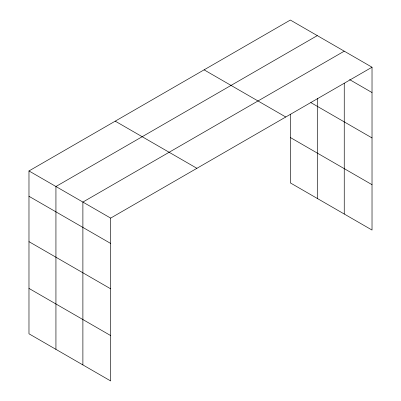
<?xml version="1.0" encoding="UTF-8"?>
<svg xmlns="http://www.w3.org/2000/svg" width="401" height="401" viewBox="0 0 401 401"><rect width="100%" height="100%" fill="white"/><g stroke="black" fill="none" stroke-linecap="round" stroke-linejoin="round"><path stroke-width="0.6" d="M28.977 170.946L110.656 218.104L110.656 380.95L28.977 333.792L28.977 170.946L290.344 20.05L372.023 67.208L372.023 230.054L290.344 182.896L290.344 114.145M317.296 35.614L55.934 186.51L55.934 349.356M344.248 51.173L82.887 202.069L82.887 364.915M110.656 218.104L372.023 67.208M349.592 79.599L372.023 92.546M310.825 102.596L372.023 137.924M204.094 69.844L285.773 117.002M290.344 137.518L372.023 184.676M115.227 121.152L196.906 168.305M28.977 196.29L110.656 243.442M28.977 241.663L110.656 288.82M28.977 288.414L110.656 335.572M344.248 83.258L344.248 214.019M317.296 98.36L317.296 198.46"/></g></svg>
